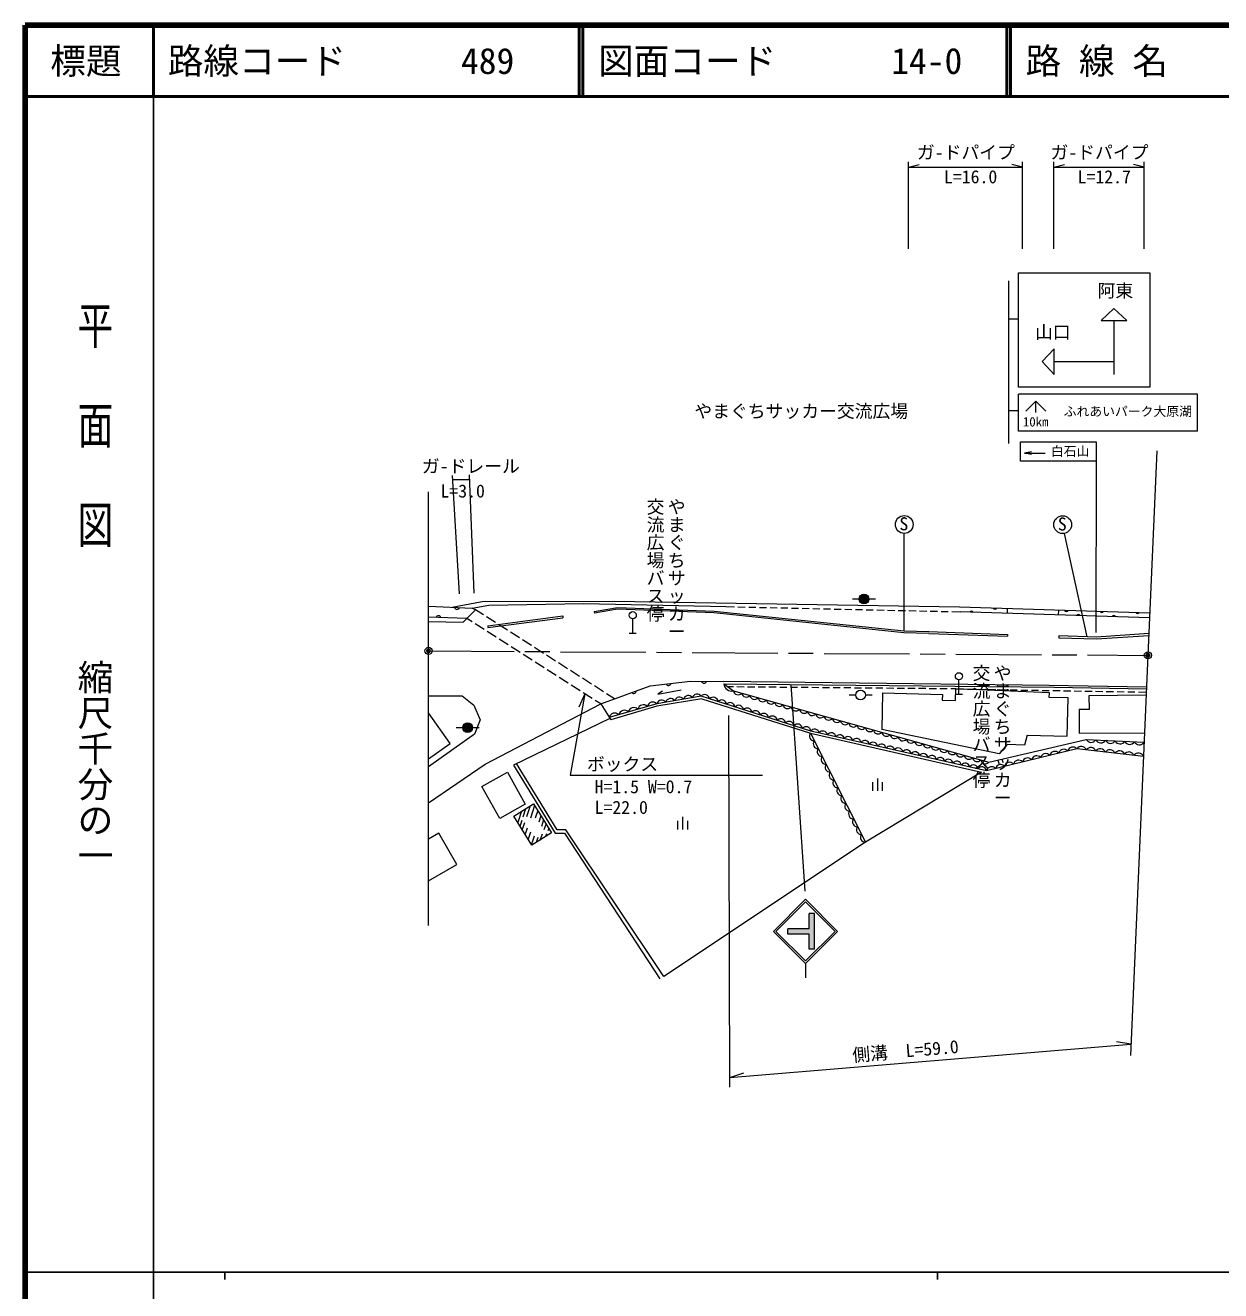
# Model space of a CAD drawing. Units: millimetres, scale not verified. Extents: x 40000 to 680000, y 20000 to 380000.
# Drawn here: x 40000 to 207758, y 202409 to 380000 of the extents above; entities that cross this region are included whole.
import ezdxf
from ezdxf.enums import TextEntityAlignment as Align

# ---------------------------------------------------------------- set-up
doc = ezdxf.new("R2010")
doc.units = ezdxf.units.MM
doc.header["$LTSCALE"] = 1000
doc.header["$PDMODE"] = 32
doc.header["$PDSIZE"] = 500
doc.linetypes.add('CHAIN', pattern=[18.5, 12, -1.5, 3.5, -1.5])
for name, color, linetype, lineweight in [('M-BGD', 7, 'Continuous', 13), ('M-BMK', 2, 'CHAIN', 13), ('M-BMK-SRVR', 3, 'Continuous', 13), ('M-STR-HTXT', 7, 'Continuous', 13), ('M-STR-STRC', 7, 'Continuous', 13), ('M-TTL', 2, 'Continuous', 140), ('M-TTL-BAND', 7, 'Continuous', 25), ('M-TTL-LINE', 7, 'Continuous', 50)]:
    doc.layers.add(name, color=color, linetype=linetype, lineweight=lineweight)
doc.layers.add('M-OTRS', color=6, linetype='Continuous')
doc.layers.add('M-TTL-TXT', color=7, linetype='Continuous')
doc.styles.add('@ＭＳ ゴシック', font='')
doc.styles.add('ＭＳ ゴシック', font='')
doc.styles.add('ＭＳ 明朝', font='')
doc.styles.get('@ＭＳ ゴシック').set_extended_font_data('@MS Gothic')
doc.styles.get('ＭＳ ゴシック').set_extended_font_data('MS Gothic')
doc.styles.get('ＭＳ 明朝').set_extended_font_data('MS Mincho')

msp = doc.modelspace()

# ---------------------------------------------------------------- hatches: boundary and pattern name
at = {"layer": 'M-BGD'}
for points in [[(158377, 299482, 0.97359), (157012, 299519, 0.01338), (157011, 299482, 1)], [(102768, 281434, 0.97359), (101403, 281471, 0.01338), (101402, 281434, 0.41421), (102085, 280751, 0.41421)]]:
    msp.add_hatch(color=256, dxfattribs=at).paths.add_polyline_path(points)
at = {"layer": 'M-STR-STRC'}
msp.add_hatch(color=256, dxfattribs=at).paths.add_polyline_path([(146992, 253212), (149992, 253212), (149992, 255337), (150742, 255337), (150742, 250337), (149992, 250337), (149992, 252462), (146992, 252462)])

# ---------------------------------------------------------------- linework, layer by layer
at = {"layer": 'M-BGD'}
for p, q in [((163317, 294999), (163317, 308696)), ((189032, 294175), (185830, 308696)), ((96590, 298479), (102731, 298177)), ((99894, 298316), (104102, 299129)), ((102731, 298177), (105058, 298611)), ((104102, 299129), (122629, 299180)), ((105058, 298611), (118395, 298858)), ((118395, 298858), (138333, 298414)), ((122629, 299180), (171095, 298368)), ((138333, 298414), (139515, 298388)), ((140015, 298377), (141015, 298355)), ((156098, 299518), (157012, 299519)), ((158391, 299518), (159305, 299519)), ((171095, 298368), (197802, 297537)), ((101977, 296766), (96590, 296914)), ((101429, 296222), (103191, 297970)), ((102729, 296284), (101977, 296766)), ((103191, 297970), (102731, 298177)), ((104317, 297250), (103191, 297970)), ((106001, 296171), (104738, 296980)), ((104895, 295730), (115416, 297112)), ((104927, 295482), (115448, 296864)), ((115416, 297112), (115448, 296864)), ((119844, 297735), (123105, 298304)), ((119844, 297735), (119887, 297488)), ((123105, 298304), (136663, 297800)), ((125245, 294709), (125245, 296709)), ((136663, 297800), (163317, 294999)), ((141515, 298344), (142514, 298322)), ((143014, 298311), (144014, 298289)), ((144514, 298278), (145514, 298256)), ((146014, 298245), (147013, 298223)), ((147513, 298212), (148513, 298189)), ((149013, 298178), (150013, 298156)), ((150513, 298145), (151512, 298123)), ((152012, 298112), (153012, 298090)), ((153512, 298079), (154512, 298057)), ((155011, 298046), (156011, 298024)), ((156511, 298013), (157511, 297991)), ((158011, 297980), (159010, 297958)), ((159510, 297947), (160510, 297925)), ((161010, 297914), (162010, 297892)), ((162510, 297881), (163509, 297859)), ((164009, 297848), (165009, 297826)), ((165509, 297815), (166509, 297793)), ((167009, 297782), (168008, 297759)), ((168508, 297748), (169508, 297726)), ((170008, 297715), (171190, 297689)), ((197772, 296857), (171190, 297689)), ((177813, 298159), (177792, 297483)), ((184992, 297936), (184971, 297258)), ((96590, 296314), (101429, 296222)), ((104414, 295206), (103150, 296015)), ((106098, 294128), (104835, 294936)), ((104895, 295730), (104927, 295482)), ((107686, 295093), (106422, 295902)), ((109370, 294015), (108107, 294824)), ((163317, 294999), (166808, 294911)), ((166808, 294911), (177851, 294524)), ((107783, 293049), (106519, 293858)), ((111055, 292937), (109791, 293745)), ((124745, 294709), (125745, 294709)), ((166801, 294661), (177843, 294274)), ((177859, 294524), (177851, 294524)), ((177859, 294524), (177851, 294274)), ((185036, 294300), (185029, 294050)), ((185029, 294050), (190333, 293884)), ((190333, 293884), (197664, 294382)), ((109467, 291971), (108204, 292780)), ((111151, 290893), (109888, 291702)), ((112739, 291858), (111476, 292667)), ((114423, 290780), (113160, 291589)), ((112836, 289815), (111573, 290623)), ((114520, 288736), (113257, 289545)), ((116108, 289702), (114845, 290510)), ((116205, 287658), (114941, 288467)), ((117792, 288624), (116529, 289432)), ((119477, 287545), (118213, 288354)), ((183673, 287334), (138053, 287905)), ((171022, 286143), (171022, 288143)), ((117889, 286580), (116626, 287389)), ((119574, 285502), (118310, 286310)), ((121161, 286467), (119898, 287276)), ((122708, 285477), (121582, 286197)), ((128783, 286143), (132030, 286748)), ((129401, 286564), (128783, 286143)), ((138051, 287570), (184376, 287107)), ((139366, 287146), (138627, 287153)), ((140866, 287132), (139866, 287141)), ((142366, 287119), (141366, 287128)), ((143866, 287105), (142866, 287114)), ((145366, 287092), (144366, 287101)), ((146865, 287078), (145866, 287087)), ((148365, 287065), (147365, 287074)), ((149865, 287051), (148865, 287060)), ((151365, 287038), (150365, 287047)), ((152865, 287024), (151865, 287033)), ((154365, 287011), (153365, 287020)), ((155865, 286997), (154865, 287006)), ((155619, 286046), (156532, 286047)), ((157365, 286984), (156365, 286993)), ((158865, 286970), (157865, 286979)), ((157912, 286046), (158825, 286047)), ((160365, 286957), (159365, 286966)), ((160309, 286301), (160180, 281165)), ((160309, 286301), (168697, 286091)), ((161865, 286943), (160865, 286952)), ((163365, 286930), (162365, 286939)), ((164865, 286916), (163865, 286925)), ((166365, 286903), (165365, 286912)), ((167865, 286889), (166865, 286898)), ((169365, 286876), (168365, 286885)), ((168697, 286091), (168678, 285305)), ((170603, 286865), (169865, 286871)), ((170522, 286143), (171522, 286143)), ((170563, 285258), (170603, 286865)), ((183718, 286316), (170603, 286865)), ((170603, 286865), (171711, 286846)), ((172210, 286838), (173210, 286821)), ((173710, 286813), (174710, 286796)), ((175210, 286787), (176210, 286771)), ((176710, 286762), (177710, 286746)), ((178210, 286737), (179210, 286720)), ((179709, 286712), (180709, 286695)), ((181209, 286687), (182209, 286670)), ((182709, 286662), (183709, 286645)), ((197344, 287089), (183673, 287334)), ((183702, 285664), (183718, 286316)), ((184209, 286636), (185209, 286620)), ((184376, 287107), (197335, 286871)), ((185709, 286611), (186708, 286594)), ((187208, 286586), (188208, 286569)), ((188708, 286561), (189708, 286544)), ((197295, 285971), (189269, 285914)), ((190208, 286536), (191208, 286519)), ((191708, 286511), (192708, 286494)), ((193208, 286485), (194207, 286469)), ((194707, 286460), (195707, 286443)), ((196207, 286435), (197315, 286416)), ((96590, 285889), (101309, 285909)), ((101309, 285909), (102966, 284588)), ((102966, 284588), (103834, 282537)), ((104545, 276310), (120747, 284751)), ((120747, 284751), (119995, 285232)), ((120747, 284751), (122167, 282542)), ((128612, 284460), (122167, 282542)), ((134923, 285486), (128612, 284460)), ((134923, 285486), (150187, 280674)), ((168678, 285305), (170563, 285258)), ((186361, 285598), (183702, 285664)), ((186226, 280224), (186361, 285598)), ((189269, 285914), (189282, 283992)), ((99633, 279204), (96590, 283510)), ((103834, 282537), (103045, 280505)), ((122054, 282716), (108506, 276172)), ((189282, 283992), (187878, 283982)), ((187878, 283982), (187902, 280648)), ((100489, 281470), (101403, 281471)), ((102782, 281470), (103696, 281471)), ((150187, 280674), (157898, 265341)), ((150187, 280674), (174186, 275164)), ((176655, 277739), (160180, 281165)), ((187902, 280648), (197065, 280714)), ((103045, 280505), (96590, 275930)), ((96590, 277054), (99633, 279204)), ((175228, 276593), (188895, 279788)), ((177799, 279054), (176655, 277739)), ((180211, 278994), (177799, 279054)), ((180587, 280365), (180211, 278994)), ((180587, 280365), (186226, 280224)), ((188895, 279788), (197006, 279374)), ((96590, 270896), (104545, 276310)), ((108506, 276172), (114378, 266606)), ((114626, 267088), (108943, 276383)), ((104079, 273193), (107668, 275182)), ((107668, 275182), (110166, 270674)), ((174186, 275164), (157898, 265341)), ((158920, 272565), (158920, 273790)), ((159620, 272565), (159620, 274315)), ((160320, 272565), (160320, 273790)), ((106577, 268686), (104079, 273193)), ((110166, 270674), (106577, 268686)), ((108573, 269026), (111337, 270735)), ((109871, 268917), (110255, 270066)), ((110852, 270435), (110337, 268894)), ((111475, 270512), (110884, 268745)), ((111337, 270735), (113862, 266649)), ((111098, 264941), (108573, 269026)), ((109650, 269692), (109127, 268129)), ((109439, 267624), (109713, 268444)), ((111923, 269786), (111565, 268715)), ((112363, 269075), (112054, 268152)), ((112734, 268474), (112426, 267550)), ((131575, 267148), (131575, 268373)), ((132275, 267148), (132275, 268898)), ((132975, 267148), (132975, 268373)), ((98045, 266630), (96590, 265788)), ((100581, 262243), (98045, 266630)), ((110054, 268048), (109746, 267127)), ((110414, 267337), (110134, 266500)), ((110910, 266754), (110583, 265774)), ((113862, 266649), (111098, 264941)), ((112251, 265653), (112581, 266521)), ((112821, 267149), (113100, 267882)), ((113153, 266542), (112989, 266109)), ((113449, 267318), (113307, 266944)), ((114378, 266606), (115666, 266632)), ((115839, 267091), (114626, 267088)), ((115666, 266632), (129062, 246177)), ((129624, 246502), (115839, 267091)), ((111405, 266209), (111022, 265064)), ((111918, 266032), (111672, 265296)), ((157898, 265341), (129624, 246502)), ((96590, 259936), (100581, 262243))]:
    msp.add_line(p, q, dxfattribs=at)
for points in [[(166801, 294661), (163301, 294750), (136645, 297550), (123122, 298054), (119887, 297488)], [(197675, 294634), (190328, 294135), (185036, 294300)], [(120747, 284751), (127672, 287314), (133352, 287936), (138053, 287905)], [(138051, 287570), (139383, 286605), (175228, 276593)], [(196919, 277389), (187564, 278457), (174893, 275390), (150234, 280952), (134856, 285843), (128633, 284793), (121952, 282876)]]:
    msp.add_lwpolyline(points, dxfattribs=at)
for centre, radius in [((163349, 309945), 1250), ((185582, 309921), 1250), ((157694, 299482), 683), ((125245, 297209), 500), ((171022, 288643), 500), ((157214, 286010), 683), ((102085, 281434), 683)]:
    msp.add_circle(centre, radius, dxfattribs=at)
for centre, radius, start, end in [((97976, 296756), 370, 17.3473, 159.49801), ((100591, 298402), 370, 196.11723, 338.26794), ((172780, 297506), 283, 26.27863, 150.13366), ((176096, 298346), 283, 206.29091, 330.14593), ((186091, 298035), 283, 206.29091, 330.14593), ((187773, 297037), 283, 26.27863, 150.13366), ((191089, 297879), 283, 206.29091, 330.14593), ((192770, 296880), 283, 26.27863, 150.13366), ((196087, 297724), 283, 206.29091, 330.14593), ((135254, 288043), 370, 198.55741, 340.70812), ((125394, 286599), 370, 219.23757, 1.38828), ((130259, 287718), 370, 205.16656, 347.31727), ((133038, 285234), 698, 34.83582, 164.31342), ((134283, 285444), 698, 34.83582, 164.31342), ((135362, 285386), 682, 6.75683, 137.95775), ((139096, 287610), 1045, 182.22654, 285.98813), ((140029, 286685), 650, 187.03714, 321.75079), ((141185, 286362), 650, 187.03714, 321.75079), ((142342, 286039), 650, 187.03714, 321.75079), ((125404, 283446), 804, 46.17319, 165.84911), ((126740, 283830), 804, 46.17319, 165.84911), ((128076, 284213), 804, 46.17319, 165.84911), ((129305, 284605), 698, 34.83582, 164.31342), ((130549, 284814), 698, 34.83582, 164.31342), ((131794, 285024), 698, 34.83582, 164.31342), ((136545, 285010), 682, 6.75683, 137.95775), ((137728, 284634), 682, 6.75683, 137.95775), ((138911, 284258), 682, 6.75683, 137.95775), ((140094, 283881), 682, 6.75683, 137.95775), ((141276, 283505), 682, 6.75683, 137.95775), ((143498, 285716), 650, 187.03714, 321.75079), ((144654, 285393), 650, 187.03714, 321.75079), ((145810, 285070), 650, 187.03714, 321.75079), ((146967, 284747), 650, 187.03714, 321.75079), ((148123, 284424), 650, 187.03714, 321.75079), ((122731, 282679), 804, 46.17319, 165.84911), ((124068, 283063), 804, 46.17319, 165.84911), ((142459, 283129), 682, 6.75683, 137.95775), ((143642, 282753), 682, 6.75683, 137.95775), ((144825, 282377), 682, 6.75683, 137.95775), ((146008, 282000), 682, 6.75683, 137.95775), ((149279, 284101), 650, 187.03714, 321.75079), ((150435, 283778), 650, 187.03714, 321.75079), ((151592, 283455), 650, 187.03714, 321.75079), ((152748, 283132), 650, 187.03714, 321.75079), ((153904, 282809), 650, 187.03714, 321.75079), ((155060, 282486), 650, 187.03714, 321.75079), ((147191, 281624), 682, 6.75683, 137.95775), ((148374, 281248), 682, 6.75683, 137.95775), ((149557, 280872), 682, 6.75683, 137.95775), ((150703, 280248), 670, 140.44428, 272.95081), ((150765, 280573), 653, 10.07334, 144.50702), ((151940, 280308), 653, 10.07334, 144.50702), ((153114, 280043), 653, 10.07334, 144.50702), ((156217, 282163), 650, 187.03714, 321.75079), ((157373, 281841), 650, 187.03714, 321.75079), ((158529, 281518), 650, 187.03714, 321.75079), ((159686, 281195), 650, 187.03714, 321.75079), ((160842, 280872), 650, 187.03714, 321.75079), ((151254, 279153), 670, 140.44428, 272.95081), ((154288, 279778), 653, 10.07334, 144.50702), ((155462, 279513), 653, 10.07334, 144.50702), ((156637, 279249), 653, 10.07334, 144.50702), ((157811, 278984), 653, 10.07334, 144.50702), ((158985, 278719), 653, 10.07334, 144.50702), ((160159, 278454), 653, 10.07334, 144.50702), ((161333, 278189), 653, 10.07334, 144.50702), ((161998, 280549), 650, 187.03714, 321.75079), ((163154, 280226), 650, 187.03714, 321.75079), ((164311, 279903), 650, 187.03714, 321.75079), ((165467, 279580), 650, 187.03714, 321.75079), ((166623, 279257), 650, 187.03714, 321.75079), ((167779, 278934), 650, 187.03714, 321.75079), ((189590, 280126), 773, 205.90809, 328.24251), ((190942, 280057), 773, 205.90809, 328.24251), ((192294, 279988), 773, 205.90809, 328.24251), ((193645, 279919), 773, 205.90809, 328.24251), ((194997, 279850), 773, 205.90809, 328.24251), ((196349, 279780), 773, 205.90809, 328.24251), ((151805, 278057), 670, 140.44428, 272.95081), ((152356, 276962), 670, 140.44428, 272.95081), ((162508, 277924), 653, 10.07334, 144.50702), ((163682, 277660), 653, 10.07334, 144.50702), ((164856, 277395), 653, 10.07334, 144.50702), ((166030, 277130), 653, 10.07334, 144.50702), ((167205, 276865), 653, 10.07334, 144.50702), ((168379, 276600), 653, 10.07334, 144.50702), ((168936, 278611), 650, 187.03714, 321.75079), ((170092, 278288), 650, 187.03714, 321.75079), ((171248, 277965), 650, 187.03714, 321.75079), ((172405, 277642), 650, 187.03714, 321.75079), ((173561, 277319), 650, 187.03714, 321.75079), ((180672, 276449), 731, 40.53541, 166.67518), ((181940, 276755), 731, 40.53541, 166.67518), ((183207, 277062), 731, 40.53541, 166.67518), ((184474, 277369), 731, 40.53541, 166.67518), ((185741, 277675), 731, 40.53541, 166.67518), ((187008, 277982), 731, 40.53541, 166.67518), ((188191, 278018), 765, 22.00583, 144.9703), ((189527, 277865), 765, 22.00583, 144.9703), ((190863, 277713), 765, 22.00583, 144.9703), ((192200, 277560), 765, 22.00583, 144.9703), ((193536, 277407), 765, 22.00583, 144.9703), ((194873, 277255), 765, 22.00583, 144.9703), ((196209, 277102), 765, 22.00583, 144.9703), ((152907, 275867), 670, 140.44428, 272.95081), ((169553, 276335), 653, 10.07334, 144.50702), ((170727, 276071), 653, 10.07334, 144.50702), ((171901, 275806), 653, 10.07334, 144.50702), ((173076, 275541), 653, 10.07334, 144.50702), ((174250, 275276), 653, 10.07334, 144.50702), ((174717, 276996), 650, 187.03714, 321.75079), ((175604, 275222), 731, 40.53541, 166.67518), ((176871, 275529), 731, 40.53541, 166.67518), ((178138, 275835), 731, 40.53541, 166.67518), ((179405, 276142), 731, 40.53541, 166.67518), ((153457, 274772), 670, 140.44428, 272.95081), ((154008, 273676), 670, 140.44428, 272.95081), ((154559, 272581), 670, 140.44428, 272.95081), ((155110, 271486), 670, 140.44428, 272.95081), ((155661, 270391), 670, 140.44428, 272.95081), ((156211, 269295), 670, 140.44428, 272.95081), ((156762, 268200), 670, 140.44428, 272.95081), ((157313, 267105), 670, 140.44428, 272.95081), ((157864, 266010), 670, 140.44428, 272.95081)]:
    msp.add_arc(centre, radius, start, end, dxfattribs=at)
at = {"layer": 'M-BMK'}
msp.add_line((96590, 292206), (197541, 291574), dxfattribs=at)
at = {"layer": 'M-BMK-SRVR'}
for p, q in [((198799, 320292), (197541, 291574)), ((96590, 292206), (96590, 314523)), ((96590, 253642), (96590, 292206)), ((197541, 291574), (195080, 235413))]:
    msp.add_line(p, q, dxfattribs=at)
for centre in [(96590, 292206), (197541, 291574)]:
    msp.add_circle(centre, 500, dxfattribs=at)
at = {"layer": 'M-OTRS'}
for p in [(96590, 292206), (197541, 291574)]:
    msp.add_point(p, dxfattribs=at)
at = {"layer": 'M-STR-HTXT'}
for p, q in [((163955, 348643), (163955, 360846)), ((179955, 348643), (179955, 360846)), ((184339, 348643), (184339, 360846)), ((197039, 348643), (197039, 360846)), ((163955, 360094), (165455, 360469)), ((163955, 360094), (179955, 360094)), ((179955, 360094), (178455, 360469)), ((184339, 360094), (185839, 360469)), ((184339, 360094), (197039, 360094)), ((197039, 360094), (195539, 360469)), ((99883, 316804), (100897, 300196)), ((99916, 316266), (102307, 316266)), ((102281, 316902), (102962, 300287)), ((118508, 286184), (116451, 274768)), ((118508, 286184), (117661, 284304)), ((138892, 230983), (138738, 283134)), ((116451, 274768), (143451, 274768)), ((138888, 232313), (195150, 237026)), ((195150, 237026), (193116, 237358)), ((138888, 232313), (140839, 232978))]:
    msp.add_line(p, q, dxfattribs=at)
at = {"layer": 'M-STR-STRC'}
for p, q in [((179388, 345250), (197811, 345250)), ((179388, 329224), (179388, 345250)), ((197811, 345250), (197811, 329224)), ((177967, 344133), (177967, 321296)), ((192780, 340254), (190980, 338573)), ((192780, 340254), (194580, 338573)), ((179388, 338762), (177967, 338762)), ((190980, 338573), (192780, 338573)), ((192780, 338573), (192780, 331000)), ((192780, 338573), (194580, 338573)), ((182725, 332795), (184407, 334595)), ((184407, 332795), (184407, 334595)), ((182725, 332795), (184407, 330995)), ((184407, 332795), (192780, 332795)), ((184407, 330995), (184407, 332795)), ((197811, 329224), (179388, 329224)), ((179388, 323045), (179388, 328251)), ((204506, 328251), (179388, 328251)), ((181807, 327263), (180400, 325856)), ((181807, 325659), (181807, 327263)), ((181807, 327263), (183213, 325856)), ((204506, 323045), (204506, 328251)), ((179388, 325872), (177967, 325872)), ((204506, 323045), (179388, 323045)), ((179665, 321527), (190264, 321527)), ((179665, 318830), (179665, 321527)), ((190264, 321527), (190264, 318830)), ((181211, 320130), (180204, 319954)), ((180204, 319954), (183120, 319954)), ((181211, 319752), (180204, 319954)), ((190264, 318830), (179665, 318830)), ((190264, 318830), (190218, 294774)), ((149466, 258502), (147485, 287475)), ((144993, 252838), (149493, 257338)), ((145346, 252838), (149493, 256984)), ((153993, 252837), (149493, 257338)), ((153640, 252837), (149493, 256984)), ((150742, 255337), (149992, 255337)), ((149992, 253212), (149992, 255337)), ((150742, 250337), (150742, 255337)), ((144993, 252838), (149493, 248337)), ((145346, 252838), (149493, 248691)), ((146992, 252462), (146992, 253212)), ((149992, 253212), (146992, 253212)), ((149992, 252462), (146992, 252462)), ((149493, 248691), (153640, 252837)), ((149493, 248337), (153993, 252837)), ((149992, 250337), (149992, 252462)), ((150742, 250337), (149992, 250337)), ((149493, 248337), (149493, 246337))]:
    msp.add_line(p, q, dxfattribs=at)
at = {"layer": 'M-TTL'}
for p, q in [((40000, 380000), (40000, 20000)), ((680000, 380000), (40000, 380000))]:
    msp.add_line(p, q, dxfattribs=at)
at = {"layer": 'M-TTL-BAND'}
for p, q in [((58000, 370000), (58000, 20000)), ((40000, 205000), (579000, 205000)), ((68000, 205000), (68000, 204000)), ((168000, 205000), (168000, 204000))]:
    msp.add_line(p, q, dxfattribs=at)
at = {"layer": 'M-TTL-LINE'}
for p, q in [((58000, 380000), (58000, 370000)), ((117750, 380000), (117750, 370000)), ((118250, 380000), (118250, 370000)), ((177750, 380000), (177750, 370000)), ((178250, 380000), (178250, 370000)), ((40000, 370000), (680000, 370000))]:
    msp.add_line(p, q, dxfattribs=at)

# ---------------------------------------------------------------- texts
at = {"layer": 'M-BGD', "style": 'ＭＳ ゴシック'}
for s, p in [('やまぐちサッカー交流広場', (133894, 324387)), ('S', (162670, 308572)), ('S', (184904, 308548))]:
    msp.add_text(s, height=1833, dxfattribs=at).set_placement(p, align=Align.BOTTOM_LEFT)
at = {"layer": 'M-BGD', "style": '@ＭＳ ゴシック'}
for s, p in [('交流広場バス停', (126949, 313696)), ('やまぐちサッカー', (129913, 313696)), ('交流広場バス停', (172696, 290352)), ('やまぐちサッカー', (175660, 290352))]:
    msp.add_text(s, height=1833, rotation=270, dxfattribs=at).set_placement(p, align=Align.BOTTOM_LEFT)
at = {"layer": 'M-STR-HTXT', "style": 'ＭＳ ゴシック'}
for s, p in [('ガ-ドパイプ', (165124, 360702)), ('ガ-ドパイプ', (183875, 360702)), ('L=16.0', (168923, 357278)), ('L=12.7', (187675, 357278)), ('ガ-ドレール', (95658, 316656)), ('L=3.0', (98261, 313175)), ('ボックス', (118809, 274844)), ('H=1.5 W=0.7', (119891, 271677)), ('L=22.0', (119891, 268777))]:
    msp.add_text(s, height=1833, dxfattribs=at).set_placement(p, align=Align.BOTTOM_LEFT)
msp.add_text('側溝\u3000L=59.0', height=1833, rotation=4.789, dxfattribs=at).set_placement((156179, 233985), align=Align.BOTTOM_LEFT)
at = {"layer": 'M-STR-STRC'}
for s, height, style, p in [('阿東', 1833, 'ＭＳ ゴシック', (190482, 341299)), ('山口', 1833, 'ＭＳ ゴシック', (181696, 335472)), ('10km', 1320, 'ＭＳ ゴシック', (180001, 323299)), ('ふれあいパーク大原湖', 1320, 'ＭＳ ゴシック', (185720, 324765)), ('白石山', 1320, 'ＭＳ 明朝', (183929, 319170))]:
    msp.add_text(s, height=height, dxfattribs=dict(at, style=style)).set_placement(p, align=Align.BOTTOM_LEFT)
at = {"layer": 'M-TTL-BAND', "style": '@ＭＳ ゴシック', "width": 1.4}
msp.add_text('平  面  図', height=3666, rotation=270, dxfattribs=at).set_placement((49777, 306475), align=Align.MIDDLE_RIGHT)
at = {"layer": 'M-TTL-BAND', "style": '@ＭＳ ゴシック'}
msp.add_text('縮尺千分の一', height=3666, rotation=270, dxfattribs=at).set_placement((49777, 261030), align=Align.MIDDLE_RIGHT)
at = {"layer": 'M-TTL-TXT', "style": 'ＭＳ ゴシック'}
msp.add_text('標題', height=3666, dxfattribs=at).set_placement((48500, 375000), align=Align.MIDDLE_CENTER)
for s, p in [('路線コード', (60000, 375000)), ('489', (101142, 375000)), ('図面コード', (120380, 375000)), ('14-0', (161521, 375000)), ('路 線 名', (180380, 375000))]:
    msp.add_text(s, height=3666, dxfattribs=at).set_placement(p, align=Align.MIDDLE_LEFT)

doc.saveas('drawing.dxf')
